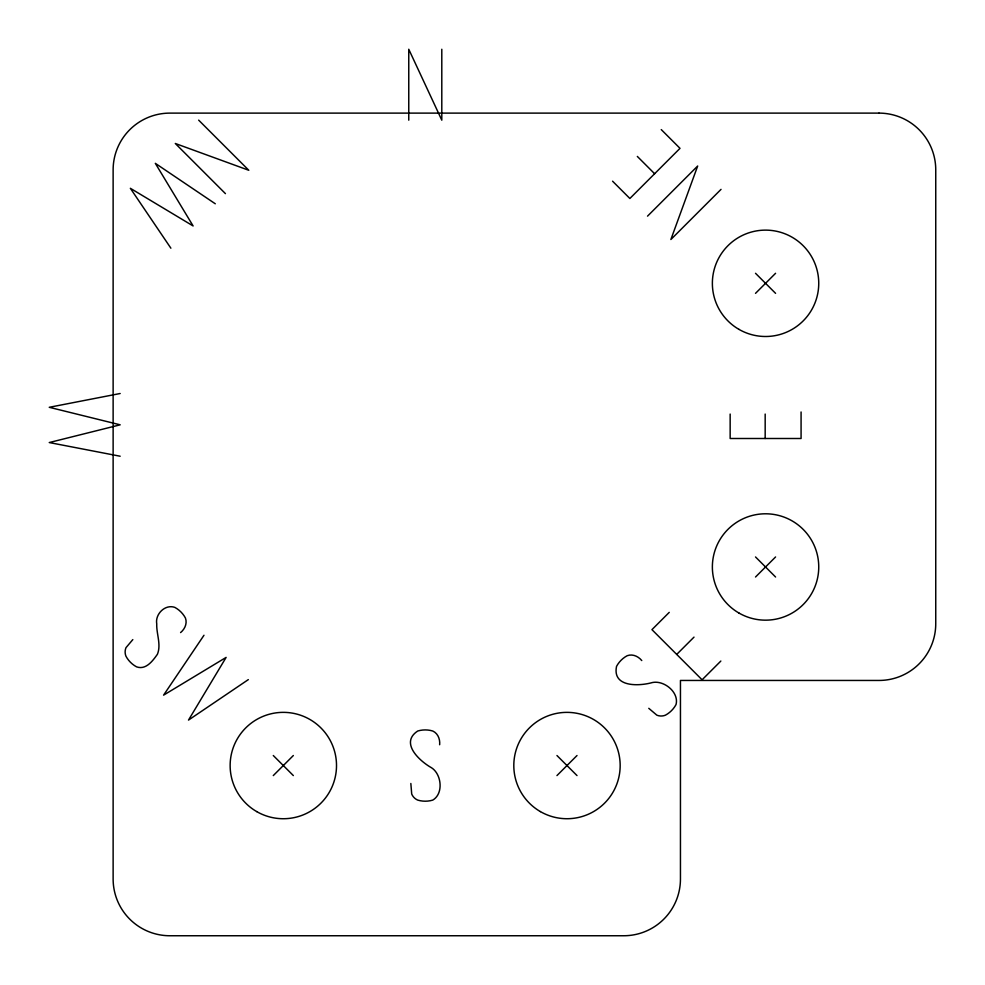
<?xml version="1.0" encoding="UTF-8"?>
<svg xmlns="http://www.w3.org/2000/svg" width="985" height="985" viewBox="0 0 985 985"><rect width="100%" height="100%" fill="white"/><g stroke="black" fill="none" stroke-linecap="round" stroke-linejoin="round"><path stroke-width="1.48" d="M730.156 414.057L730.156 438.497L801.076 438.497L801.076 411.976M765.173 438.497L765.173 414.057M203.981 635.263L163.584 695.151L226.119 657.401L188.504 720.084L248.331 679.613M132.827 639.597L125.981 647.674A11.377 11.377 0 0 0 125.945 656.219A26.152 26.152 0 0 0 136.583 666.857C145.94 670.219 152.737 660.873 157.428 654.249C161.368 644.522 156.344 633.921 156.738 623.862C154.977 614.148 165.098 603.953 174.801 607.376A26.152 26.152 0 0 1 185.426 618.001C187.446 623.394 184.823 629.095 180.587 632.579M647.527 216.146L697.675 166.009L670.884 239.503L721.032 189.366M273.288 775.577L293.345 755.52M755.52 293.345L775.577 273.288M669.246 612.362L651.947 629.649L702.096 679.798L720.848 661.046M676.707 654.409L694.006 637.123M556.956 775.577L577.013 755.52M755.52 577.013L775.577 556.956M120.17 393.507L49.25 407.298L120.17 424.818L49.25 442.548L120.17 456.227M215.296 203.784L155.322 163.338L193.122 225.959L130.352 188.295L170.885 248.195M661.255 129.589L680.007 148.341L629.871 198.49L612.571 181.191M755.52 273.288L775.577 293.345M637.332 156.43L654.619 173.729M755.52 556.956L775.577 577.013M198.662 120.133L248.799 170.282L175.305 143.49L225.442 193.639M641.764 660.553C638.28 656.318 632.579 653.695 627.186 655.714A26.152 26.152 0 0 0 616.548 666.353C612.104 687.592 639.314 686.237 652.316 682.556C664.013 680.019 679.256 692.258 676.03 704.571A26.152 26.152 0 0 1 665.404 715.196A11.377 11.377 0 0 1 656.847 715.172L648.77 708.313M556.956 755.52L577.013 775.577M273.288 755.52L293.345 775.577M441.797 49.25L441.797 120.17L408.763 49.25L408.763 120.17M439.655 744.758C440.184 739.292 438.005 733.406 432.76 731.018A26.152 26.152 0 0 0 417.726 731.018C399.553 742.899 419.758 761.183 431.553 767.783C441.625 774.247 443.742 793.688 432.76 800.103A26.152 26.152 0 0 1 417.726 800.103A11.377 11.377 0 0 1 411.705 794.033L410.844 783.481M879.014 113.115L169.851 113.115A56.736 56.736 0 0 0 113.127 169.851L113.127 879.014A56.736 56.736 0 0 0 169.851 935.75L623.714 935.75A56.736 56.736 0 0 0 680.45 879.014L680.45 680.45L879.014 680.45A56.736 56.736 0 0 0 935.75 623.714L935.75 169.851A56.736 56.736 0 0 0 879.014 113.115M738.959 329.372A53.19 53.19 0 0 0 818.744 283.311A53.19 53.19 0 0 0 738.959 237.25A53.19 53.19 0 0 0 738.959 329.372M738.959 613.039A53.19 53.19 0 0 0 818.744 566.978A53.19 53.19 0 0 0 738.959 520.917A53.19 53.19 0 0 0 738.959 613.039M256.728 811.603A53.19 53.19 0 0 0 336.513 765.542A53.19 53.19 0 0 0 256.728 719.481A53.19 53.19 0 0 0 256.728 811.603M540.396 811.603A53.19 53.19 0 0 0 620.168 765.542A53.19 53.19 0 0 0 540.396 719.481A53.19 53.19 0 0 0 540.396 811.603"/></g></svg>
